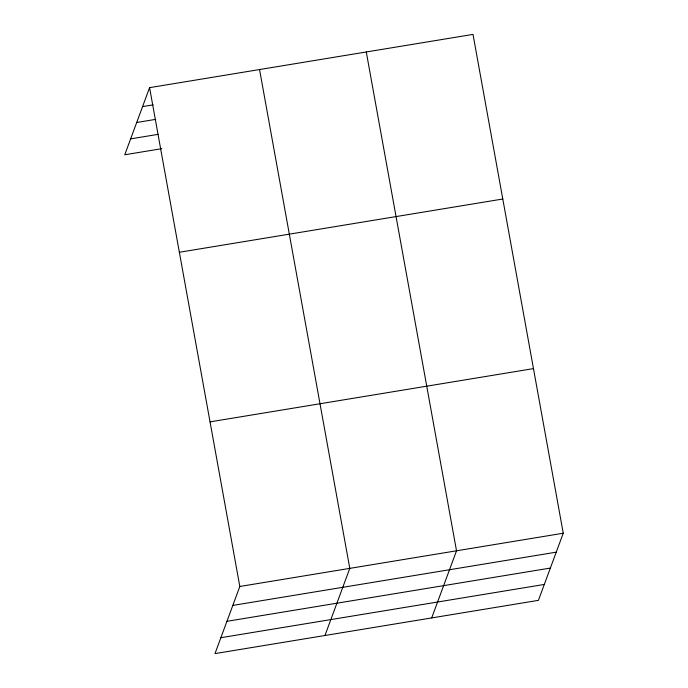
<?xml version="1.0" encoding="UTF-8"?>
<svg xmlns="http://www.w3.org/2000/svg" width="688" height="688" viewBox="0 0 688 688"><rect width="100%" height="100%" fill="white"/><g stroke="black" fill="none" stroke-linecap="round" stroke-linejoin="round"><path stroke-width="1.03" d="M149.58 87.651L239.82 586.477L214.991 653.6L538.42 600.349L563.248 533.226L473.009 34.4L149.58 87.651L124.752 154.774L161.757 148.677M324.96 635.497L349.788 568.374L259.548 69.548M431.694 617.919L456.522 550.796L366.274 51.97M142.571 106.588L153.149 104.851M136.688 122.49L155.72 119.359M130.634 138.873L158.12 134.349M179.362 252.264L502.79 199.013M210.046 421.864L533.467 368.613M239.82 586.477L563.248 533.226M232.819 605.414L556.248 552.163M226.937 621.316L550.366 568.064M220.874 637.699L544.303 584.447"/></g></svg>
